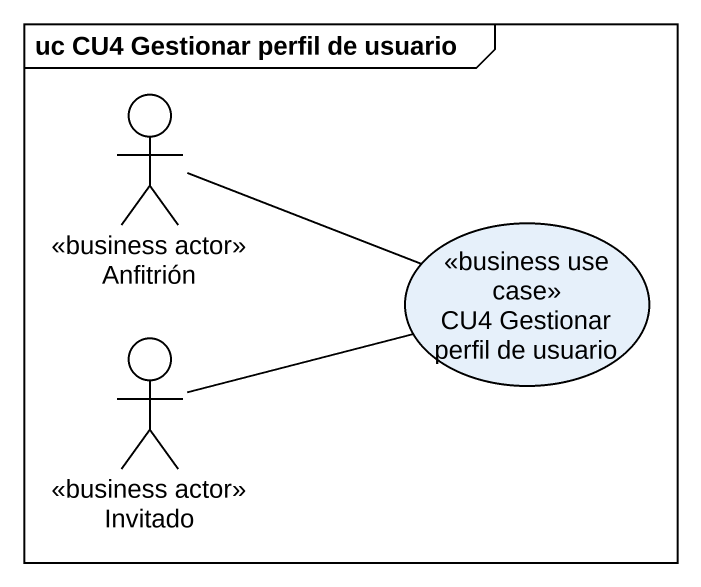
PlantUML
@startuml
mainframe uc CU4 Gestionar perfil de usuario
actor Anfitrión <<business actor>>
usecase "CU4 Gestionar perfil de usuario" as CU4_Gestionar_perfil_de <<business use case>>
actor Invitado <<business actor>>
Anfitrión -right- CU4_Gestionar_perfil_de
Invitado -right- CU4_Gestionar_perfil_de
@enduml
